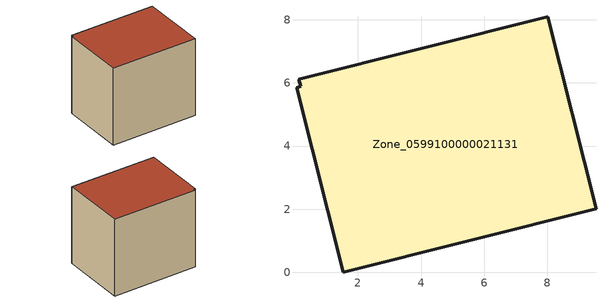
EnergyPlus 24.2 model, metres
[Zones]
Zone_0599100000021131
 floor ground (C_G): 0.13,6.11 8.01,8.1 9.54,2.02 1.53,0 0.06,5.85 0.2,5.89 z0
 wall outside (C_F): 9.54,2.02 8.01,8.1 0.13,6.11 0.2,5.89 0.06,5.85 1.53,0 9.54,2.02 z0:7.44
 roof outside (C_R): 8.01,8.1 0.13,6.11 0.2,5.89 0.06,5.85 1.53,0 9.54,2.02 z7.44
[BUILDING]
Pand.0599100000021131: North Axis=0; Terrain=City; Loads Convergence Tolerance Value=0.04; Temperature Convergence Tolerance Value=0.4; Solar Distribution=FullExterior; Maximum Number of Warmup Days=25; Minimum Number of Warmup Days=1
[Site:Location]
Rotterdam.The.Hague.AP_ZH_NLD Design_Conditions: Latitude=51.96; Longitude=4.45; Time Zone=1; Elevation=-4.5
[SITE:GROUNDTEMPERATURE:BUILDINGSURFACE]
18, 18, 18, 18, 18, 18, 18, 18, 18, 18, 18, 18
[MATERIAL] Thermal Absorptance=0.9; Solar Absorptance=0.7; Visible Absorptance=0.7
Name | Roughness | Thickness | Conductivity | Density | Specific Heat
G.TC.1965-1974 | MediumSmooth | 0.15 | 0.882353 | 540 | 1210
F.TC.1965-1974 | Rough | 0.3 | 0.697674 | 1920 | 840
R.TC.1965-1974 | MediumRough | 0.2 | 0.232558 | 1500 | 1000
[CONSTRUCTION]
C_G: G.TC.1965-1974
C_F: F.TC.1965-1974
C_R: R.TC.1965-1974
[ZONE]
Zone_0599100000021131: Type=1; Multiplier=1; Ceiling Height=Autocalculate; Volume=Autocalculate; Floor Area=autocalculate; Part of Total Floor Area=Yes
[ZONEINFILTRATION:DESIGNFLOWRATE]
Infil_Zone_0599100000021131: Zone or ZoneList or Space or SpaceList=Zone_0599100000021131; Schedule=AlwaysOn; Design Flow Rate Calculation Method=Flow/Area; Flow Rate per Floor Area=0.003; Constant Term Coefficient=1; Temperature Term Coefficient=0; Velocity Term Coefficient=0; Velocity Squared Term Coefficient=0
[HVACTEMPLATE:ZONE:IDEALLOADSAIRSYSTEM]
Zone_0599100000021131: Maximum Heating Supply Air Temperature=50; Minimum Cooling Supply Air Temperature=13; Maximum Heating Supply Air Humidity Ratio=0.0156; Minimum Cooling Supply Air Humidity Ratio=0.0077; Heating Limit=NoLimit; Cooling Limit=NoLimit; Dehumidification Control Type=ConstantSensibleHeatRatio; Cooling Sensible Heat Ratio=0.7; Dehumidification Setpoint=60; Humidification Control Type=None; Humidification Setpoint=30; Outdoor Air Method=None; Outdoor Air Flow Rate per Person=0.00944; Outdoor Air Flow Rate per Zone Floor Area=0; Outdoor Air Flow Rate per Zone=0; Demand Controlled Ventilation Type=None; Outdoor Air Economizer Type=NoEconomizer; Heat Recovery Type=None; Sensible Heat Recovery Effectiveness=0.7; Latent Heat Recovery Effectiveness=0.65
[ZONECONTROL:THERMOSTAT]
ThermostatControl_Zone_0599100000021131: Zone or ZoneList=Zone_0599100000021131; Control Type Schedule=DualSetpointControlType; Control 1=Thermostat_Zone_0599100000021131; Temperature Difference Between Cutout And Setpoint=0
[THERMOSTATSETPOINT:DUALSETPOINT]
Thermostat_Zone_0599100000021131: Heating Setpoint Temperature Schedule=HeatingSetpoint_Zone_0599100000021131; Cooling Setpoint Temperature Schedule=CoolingSetpoint_Zone_0599100000021131
[SCHEDULE:COMPACT]
HeatingSetpoint_Zone_0599100000021131: Through: 12/31, For: AllDays, Until: 24:00, 21
CoolingSetpoint_Zone_0599100000021131: Through: 12/31, For: AllDays, Until: 24:00, 24
DualSetpointControlType: Through: 12/31, For: AllDays, Until: 24:00, 4
AlwaysOn: Through: 12/31, For: AllDays, Until: 24:00, 1
